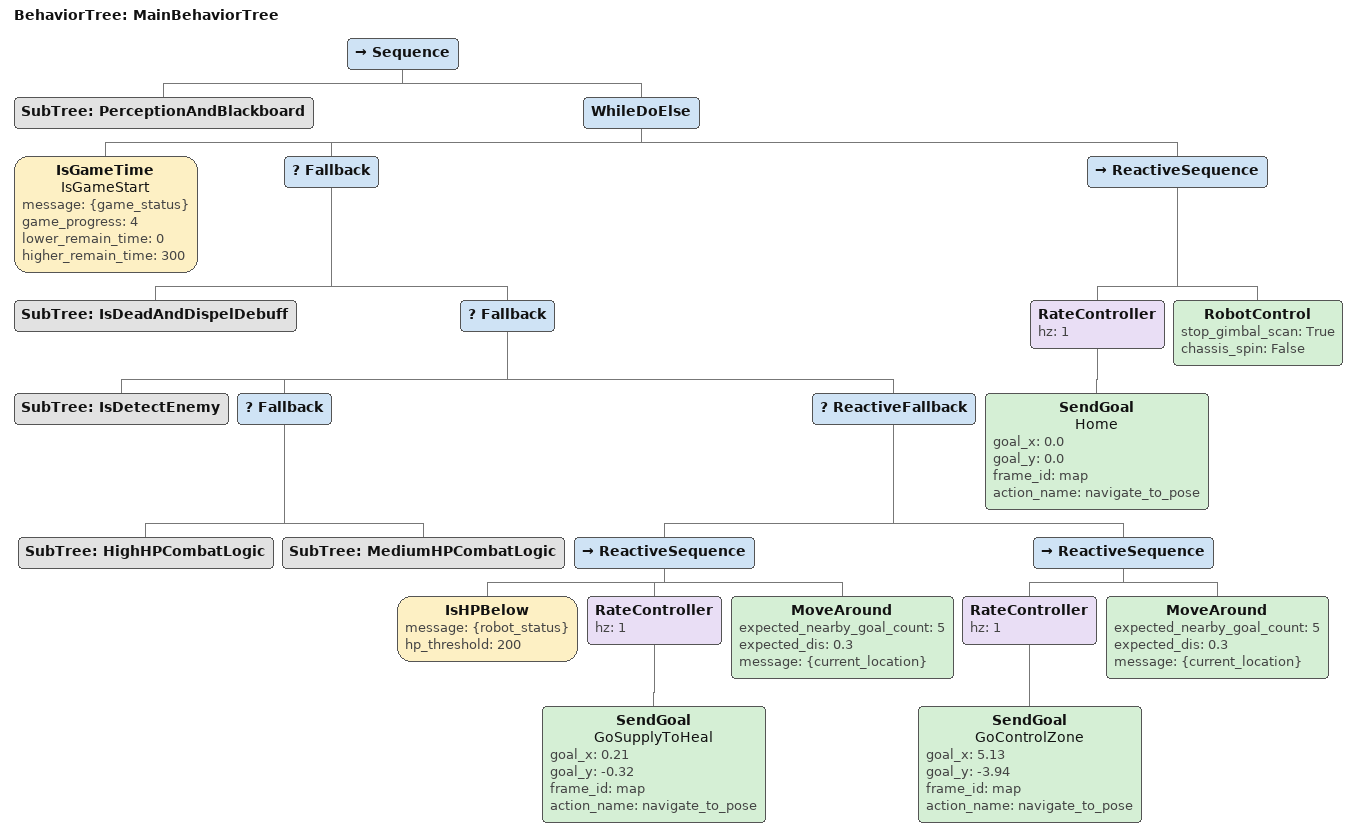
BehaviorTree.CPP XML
<?xml version="1.0" encoding="UTF-8"?>
<root BTCPP_format="4"
      main_tree_to_execute="MainBehaviorTree">

    <include path="HighHP_combat_logic.xml"/>
    <include path="MediumHP_combat_logic.xml"/>
    <include path="perception_and_blackboard.xml"/>
    <include path="IsDetectEnemy.xml"/>
    <include path="IsDeadAndDispelDebuff.xml"/>

    <BehaviorTree ID="MainBehaviorTree">
        <Sequence>
            <!-- 用Sequence包裹所有节点，确保BehaviorTree只有1个子节点 -->
            <!-- 订阅数据并写入黑板 -->
            <SubTree ID="PerceptionAndBlackboard"/>
            <WhileDoElse>
                <IsGameTime name="IsGameStart"
                        message="{game_status}"
                        game_progress="4"
                        lower_remain_time="0"
                        higher_remain_time="300"/>
                <Fallback>
                    <!--判断战亡，若战亡，执行解除虚弱状态操作 -->
                    <SubTree ID="IsDeadAndDispelDebuff"/>
                    <!-- 处于存活状态则进入战斗逻辑 -->
                    <Fallback>
                        <!-- 检测到敌人进行战斗逻辑 -->
                        <SubTree ID="IsDetectEnemy"/>
                        <Fallback>
                            <!-- 高血量战斗逻辑 -->
                            <SubTree ID="HighHPCombatLogic"/>
                            <!-- 中血量战斗逻辑 -->
                            <SubTree ID="MediumHPCombatLogic"/>
                        </Fallback>

                        <!-- 非战斗时刻占点逻辑 -->
                        <ReactiveFallback>
                            <!-- 低血量：回补给区回血（补给区占领：每秒回 25% 上限血量） -->
                            <ReactiveSequence>
                                <IsHPBelow message="{robot_status}" hp_threshold="200"/>

                                <RateController hz="1">
                                    <!-- Converted from goal_pose to goal_x/goal_y -->
                                    <SendGoal name="GoSupplyToHeal"
                                            goal_x="0.21"
                                            goal_y="-0.32"
                                            frame_id="map"
                                            action_name="navigate_to_pose"/>
                                </RateController>

                                <!-- 点内微动，持续“接触/检测”补给区卡 -->
                                <MoveAround expected_nearby_goal_count="5"
                                            expected_dis="0.3"
                                            message="{current_location}"/>
                            </ReactiveSequence>

                            <!-- 3) 抢控制区：对方每秒-1胜利点；离开后延迟2s失效 -->
                            <ReactiveSequence>
                                <RateController hz="1">
                                    <!-- Converted from goal_pose to goal_x/goal_y -->
                                    <SendGoal name="GoControlZone"
                                            goal_x="5.13"
                                            goal_y="-3.94"
                                            frame_id="map"
                                            action_name="navigate_to_pose"/>
                                </RateController>

                                <!-- 控制区内巡航/微动，避免点卡死区导致“以为站住了但读不到卡” -->
                                <MoveAround expected_nearby_goal_count="5"
                                            expected_dis="0.3"
                                            message="{current_location}"/>
                            </ReactiveSequence>

                        </ReactiveFallback>

                    </Fallback>
                </Fallback>
                <!-- 非比赛阶段停止云台和旋转，回家 -->
                <ReactiveSequence>
                        <RateController hz="1">
                        <SendGoal name="Home"
                            goal_x="0.0"
                            goal_y="0.0"
                            frame_id="map"
                            action_name="navigate_to_pose"/>
                    </RateController>
                    <RobotControl stop_gimbal_scan="True"
                                    chassis_spin="False"/>
                </ReactiveSequence>
            </WhileDoElse>
        </Sequence>
    </BehaviorTree>

</root>
